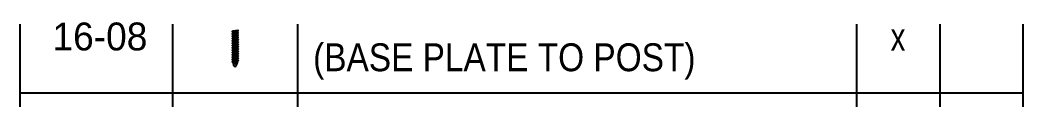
# Model space of a CAD drawing. Header units: inches. Extents: x -297 to 791, y -313 to 332.
# Drawn here: x -120.3 to -48, y 94.2 to 99.1 of the extents above; entities that cross this region are included whole.
import ezdxf
from ezdxf.enums import TextEntityAlignment as Align

# ---------------------------------------------------------------- set-up
doc = ezdxf.new("R2010")
doc.units = ezdxf.units.IN
doc.header["$LTSCALE"] = 0.5
doc.header["$MEASUREMENT"] = 0
doc.layers.add('NOTES', color=7, linetype='Continuous', lineweight=30)
doc.layers.add('PL', color=252, linetype='Continuous')
doc.styles.add('Schedule', font='GOTHIC.TTF', dxfattribs={"width": 0.9})

# ---------------------------------------------------------------- blocks, each defined once
blk = doc.blocks.new('16-08-BLOCK-1')
for p, q in [((10.993, 0), (10.993, -8.015)), ((19.993, 0), (19.993, -8.015)), ((60.27, 0), (60.27, -8.015)), ((66.27, 0), (66.27, -8.015))]:
    blk.add_line(p, q)
at = {"extrusion": (1, -4.28626e-16, 0)}
for p, q in [((15.661, -3.586), (15.661, -3.678)), ((15.341, -3.666), (15.341, -3.758)), ((15.341, -3.832), (15.341, -3.924)), ((15.341, -3.998), (15.341, -4.09)), ((15.341, -4.165), (15.341, -4.257)), ((15.341, -4.331), (15.341, -4.423)), ((15.661, -3.752), (15.661, -3.844)), ((15.661, -3.919), (15.661, -4.011)), ((15.661, -4.085), (15.661, -4.177)), ((15.661, -4.251), (15.661, -4.343)), ((15.341, -4.497), (15.341, -4.589)), ((15.341, -4.663), (15.341, -4.755)), ((15.341, -4.83), (15.341, -4.922)), ((15.341, -4.996), (15.341, -5.088)), ((15.661, -4.417), (15.661, -4.509)), ((15.661, -4.584), (15.661, -4.676)), ((15.661, -4.75), (15.661, -4.842)), ((15.661, -4.916), (15.661, -5.008)), ((15.341, -5.165), (15.341, -5.258)), ((15.341, -5.332), (15.341, -5.424)), ((15.341, -5.498), (15.341, -5.59)), ((15.341, -5.664), (15.341, -5.756)), ((15.661, -5.086), (15.661, -5.178)), ((15.661, -5.252), (15.661, -5.344)), ((15.661, -5.418), (15.661, -5.51)), ((15.661, -5.584), (15.661, -5.677)), ((15.661, -5.751), (15.661, -5.799)), ((15.342, -5.834), (15.282, -5.799)), ((15.282, -5.799), (15.282, -5.799))]:
    blk.add_line(p, q, dxfattribs=at)
blk.add_lwpolyline([(0, -8.015), (0, 0), (72.27, 0), (72.27, -8.015)])
for centre, start, end in [((15.803, -5.799), 183.52109, 229.16819), ((15.198, -5.799), 310.83181, 348.12201), ((15.198, -5.799), 351.7027, 0)]:
    blk.add_arc(centre, 0.463, start, end)
for points, weights, knots in [([(15.717, -3.542), (15.722, -3.545), (15.722, -3.547), (15.722, -3.561), (15.611, -3.575), (15.501, -3.589), (15.39, -3.603), (15.279, -3.617), (15.279, -3.63), (15.279, -3.633), (15.284, -3.636)], [0.957418334996, 0.973446195684, 1, 0.866025403784, 1, 0.866025403784, 1, 0.866025403784, 1, 0.973446195684, 0.957418334996], [0.13113111, 0.13113111, 0.13113111, 0.13333333, 0.13333333, 0.14444444, 0.14444444, 0.15555556, 0.15555556, 0.16666667, 0.16666667, 0.16886889, 0.16886889, 0.16886889]), ([(15.654, -3.59), (15.636, -3.601), (15.581, -3.61), (15.544, -3.617), (15.501, -3.624)], [0.946615074009, 0.902826841693, 1, 0.933012701892, 0.933012701892], [0.13638544, 0.13638544, 0.13638544, 0.14444444, 0.14444444, 0.15, 0.15, 0.15]), ([(15.717, -3.708), (15.722, -3.711), (15.722, -3.714), (15.722, -3.727), (15.611, -3.741), (15.501, -3.755), (15.39, -3.769), (15.279, -3.783), (15.279, -3.797), (15.279, -3.799), (15.284, -3.802)], [0.957418334996, 0.973446195685, 1, 0.866025403784, 1, 0.866025403784, 1, 0.866025403784, 1, 0.973446195684, 0.957418334996], [0.19779777, 0.19779777, 0.19779777, 0.2, 0.2, 0.21111111, 0.21111111, 0.22222222, 0.22222222, 0.23333333, 0.23333333, 0.23553556, 0.23553556, 0.23553556]), ([(15.717, -3.875), (15.722, -3.877), (15.722, -3.88), (15.722, -3.894), (15.611, -3.907), (15.501, -3.921), (15.39, -3.935), (15.279, -3.949), (15.279, -3.963), (15.279, -3.965), (15.284, -3.968)], [0.957418334996, 0.973446195685, 1, 0.866025403784, 1, 0.866025403784, 1, 0.866025403784, 1, 0.973446195684, 0.957418334996], [0.26446444, 0.26446444, 0.26446444, 0.26666667, 0.26666667, 0.27777778, 0.27777778, 0.28888889, 0.28888889, 0.3, 0.3, 0.30220223, 0.30220223, 0.30220223]), ([(15.717, -4.041), (15.722, -4.044), (15.722, -4.046), (15.722, -4.06), (15.611, -4.074), (15.501, -4.088), (15.39, -4.101), (15.279, -4.115), (15.279, -4.129), (15.279, -4.132), (15.284, -4.134)], [0.957418334999, 0.973446195687, 1, 0.866025403784, 1, 0.866025403784, 1, 0.866025403784, 1, 0.973446195684, 0.957418334996], [0.86446444, 0.86446444, 0.86446444, 0.86666667, 0.86666667, 0.87777778, 0.87777778, 0.88888889, 0.88888889, 0.9, 0.9, 0.90220223, 0.90220223, 0.90220223]), ([(15.717, -4.207), (15.722, -4.21), (15.722, -4.212), (15.722, -4.226), (15.611, -4.24), (15.501, -4.254), (15.39, -4.268), (15.279, -4.282), (15.279, -4.295), (15.279, -4.298), (15.284, -4.301)], [0.957418334996, 0.973446195684, 1, 0.866025403784, 1, 0.866025403784, 1, 0.866025403784, 1, 0.973446195684, 0.957418334996], [0.06446444, 0.06446444, 0.06446444, 0.06666667, 0.06666667, 0.07777778, 0.07777778, 0.08888889, 0.08888889, 0.1, 0.1, 0.10220223, 0.10220223, 0.10220223]), ([(15.501, -3.624), (15.458, -3.632), (15.421, -3.638), (15.341, -3.652), (15.341, -3.666)], [0.933012701892, 0.933012701892, 1, 0.866025403784, 1], [0.15, 0.15, 0.15, 0.15555556, 0.15555556, 0.16666667, 0.16666667, 0.16666667]), ([(15.501, -3.79), (15.458, -3.798), (15.421, -3.804), (15.341, -3.818), (15.341, -3.832)], [0.933012701892, 0.933012701892, 1, 0.866025403784, 1], [0.21666667, 0.21666667, 0.21666667, 0.22222222, 0.22222222, 0.23333333, 0.23333333, 0.23333333]), ([(15.501, -3.957), (15.458, -3.964), (15.421, -3.971), (15.341, -3.984), (15.341, -3.998)], [0.933012701892, 0.933012701892, 1, 0.866025403784, 1], [0.28333333, 0.28333333, 0.28333333, 0.28888889, 0.28888889, 0.3, 0.3, 0.3]), ([(15.501, -4.123), (15.458, -4.13), (15.421, -4.137), (15.341, -4.151), (15.341, -4.165)], [0.933012701892, 0.933012701892, 1, 0.866025403784, 1], [0.88333333, 0.88333333, 0.88333333, 0.88888889, 0.88888889, 0.9, 0.9, 0.9]), ([(15.501, -4.289), (15.458, -4.297), (15.421, -4.303), (15.341, -4.317), (15.341, -4.331)], [0.933012701892, 0.933012701892, 1, 0.866025403784, 1], [0.08333333, 0.08333333, 0.08333333, 0.08888889, 0.08888889, 0.1, 0.1, 0.1]), ([(15.501, -3.72), (15.458, -3.727), (15.421, -3.734), (15.365, -3.743), (15.347, -3.754)], [0.933012701892, 0.933012701892, 1, 0.902826841694, 0.946615074009], [0.21666667, 0.21666667, 0.21666667, 0.22222222, 0.22222222, 0.23028123, 0.23028123, 0.23028123]), ([(15.501, -3.886), (15.458, -3.893), (15.421, -3.9), (15.365, -3.909), (15.347, -3.92)], [0.933012701892, 0.933012701892, 1, 0.902826841694, 0.946615074009], [0.28333333, 0.28333333, 0.28333333, 0.28888889, 0.28888889, 0.29694789, 0.29694789, 0.29694789]), ([(15.501, -4.052), (15.458, -4.06), (15.421, -4.066), (15.365, -4.076), (15.347, -4.087)], [0.933012701892, 0.933012701892, 1, 0.902826841694, 0.946615074009], [0.88333333, 0.88333333, 0.88333333, 0.88888889, 0.88888889, 0.89694789, 0.89694789, 0.89694789]), ([(15.501, -4.218), (15.458, -4.226), (15.421, -4.232), (15.365, -4.242), (15.347, -4.253)], [0.933012701892, 0.933012701892, 1, 0.902826841694, 0.946615074009], [0.08333333, 0.08333333, 0.08333333, 0.08888889, 0.08888889, 0.09694789, 0.09694789, 0.09694789]), ([(15.661, -3.678), (15.661, -3.692), (15.581, -3.706), (15.544, -3.712), (15.501, -3.72)], [1, 0.866025403784, 1, 0.933012701892, 0.933012701892], [0.2, 0.2, 0.2, 0.21111111, 0.21111111, 0.21666667, 0.21666667, 0.21666667]), ([(15.654, -3.756), (15.636, -3.767), (15.581, -3.777), (15.544, -3.783), (15.501, -3.79)], [0.946615074009, 0.902826841693, 1, 0.933012701892, 0.933012701892], [0.20305211, 0.20305211, 0.20305211, 0.21111111, 0.21111111, 0.21666667, 0.21666667, 0.21666667]), ([(15.661, -3.844), (15.661, -3.858), (15.581, -3.872), (15.544, -3.879), (15.501, -3.886)], [1, 0.866025403784, 1, 0.933012701892, 0.933012701892], [0.26666667, 0.26666667, 0.26666667, 0.27777778, 0.27777778, 0.28333333, 0.28333333, 0.28333333]), ([(15.654, -3.922), (15.636, -3.933), (15.581, -3.943), (15.544, -3.949), (15.501, -3.957)], [0.946615074009, 0.902826841693, 1, 0.933012701892, 0.933012701892], [0.26971877, 0.26971877, 0.26971877, 0.27777778, 0.27777778, 0.28333333, 0.28333333, 0.28333333]), ([(15.661, -4.011), (15.661, -4.025), (15.581, -4.038), (15.544, -4.045), (15.501, -4.052)], [1, 0.866025403784, 1, 0.933012701892, 0.933012701892], [0.86666667, 0.86666667, 0.86666667, 0.87777778, 0.87777778, 0.88333333, 0.88333333, 0.88333333]), ([(15.654, -4.089), (15.636, -4.099), (15.581, -4.109), (15.544, -4.116), (15.501, -4.123)], [0.946615074009, 0.902826841693, 1, 0.933012701892, 0.933012701892], [0.86971877, 0.86971877, 0.86971877, 0.87777778, 0.87777778, 0.88333333, 0.88333333, 0.88333333]), ([(15.661, -4.177), (15.661, -4.191), (15.581, -4.205), (15.544, -4.211), (15.501, -4.218)], [1, 0.866025403784, 1, 0.933012701892, 0.933012701892], [0.06666667, 0.06666667, 0.06666667, 0.07777778, 0.07777778, 0.08333333, 0.08333333, 0.08333333]), ([(15.654, -4.255), (15.636, -4.266), (15.581, -4.275), (15.544, -4.282), (15.501, -4.289)], [0.946615074009, 0.902826841693, 1, 0.933012701892, 0.933012701892], [0.06971877, 0.06971877, 0.06971877, 0.07777778, 0.07777778, 0.08333333, 0.08333333, 0.08333333]), ([(15.717, -4.373), (15.722, -4.376), (15.722, -4.379), (15.722, -4.392), (15.611, -4.406), (15.501, -4.42), (15.39, -4.434), (15.279, -4.448), (15.279, -4.462), (15.279, -4.464), (15.284, -4.467)], [0.957418334996, 0.973446195684, 1, 0.866025403784, 1, 0.866025403784, 1, 0.866025403784, 1, 0.973446195684, 0.957418334996], [0.13113111, 0.13113111, 0.13113111, 0.13333333, 0.13333333, 0.14444444, 0.14444444, 0.15555556, 0.15555556, 0.16666667, 0.16666667, 0.16886889, 0.16886889, 0.16886889]), ([(15.717, -4.54), (15.722, -4.542), (15.722, -4.545), (15.722, -4.559), (15.611, -4.572), (15.501, -4.586), (15.39, -4.6), (15.279, -4.614), (15.279, -4.628), (15.279, -4.63), (15.284, -4.633)], [0.957418334996, 0.973446195685, 1, 0.866025403784, 1, 0.866025403784, 1, 0.866025403784, 1, 0.973446195684, 0.957418334996], [0.19779777, 0.19779777, 0.19779777, 0.2, 0.2, 0.21111111, 0.21111111, 0.22222222, 0.22222222, 0.23333333, 0.23333333, 0.23553556, 0.23553556, 0.23553556]), ([(15.717, -4.706), (15.722, -4.709), (15.722, -4.711), (15.722, -4.725), (15.611, -4.739), (15.501, -4.753), (15.39, -4.766), (15.279, -4.78), (15.279, -4.794), (15.279, -4.797), (15.284, -4.799)], [0.957418334996, 0.973446195685, 1, 0.866025403784, 1, 0.866025403784, 1, 0.866025403784, 1, 0.973446195684, 0.957418334996], [0.26446444, 0.26446444, 0.26446444, 0.26666667, 0.26666667, 0.27777778, 0.27777778, 0.28888889, 0.28888889, 0.3, 0.3, 0.30220223, 0.30220223, 0.30220223]), ([(15.717, -4.872), (15.722, -4.875), (15.722, -4.877), (15.722, -4.891), (15.611, -4.905), (15.501, -4.919), (15.39, -4.933), (15.279, -4.947), (15.279, -4.96), (15.279, -4.963), (15.284, -4.966)], [0.957418334999, 0.973446195687, 1, 0.866025403784, 1, 0.866025403784, 1, 0.866025403784, 1, 0.973446195684, 0.957418334996], [0.86446444, 0.86446444, 0.86446444, 0.86666667, 0.86666667, 0.87777778, 0.87777778, 0.88888889, 0.88888889, 0.9, 0.9, 0.90220223, 0.90220223, 0.90220223]), ([(15.717, -5.042), (15.722, -5.045), (15.722, -5.047), (15.722, -5.061), (15.611, -5.075), (15.501, -5.089), (15.39, -5.102), (15.279, -5.116), (15.279, -5.13), (15.279, -5.133), (15.284, -5.135)], [0.957418334996, 0.973446195684, 1, 0.866025403784, 1, 0.866025403784, 1, 0.866025403784, 1, 0.973446195684, 0.957418334996], [0.13113111, 0.13113111, 0.13113111, 0.13333333, 0.13333333, 0.14444444, 0.14444444, 0.15555556, 0.15555556, 0.16666667, 0.16666667, 0.16886889, 0.16886889, 0.16886889]), ([(15.501, -4.455), (15.458, -4.463), (15.421, -4.469), (15.341, -4.483), (15.341, -4.497)], [0.933012701892, 0.933012701892, 1, 0.866025403784, 1], [0.15, 0.15, 0.15, 0.15555556, 0.15555556, 0.16666667, 0.16666667, 0.16666667]), ([(15.501, -4.622), (15.458, -4.629), (15.421, -4.636), (15.341, -4.649), (15.341, -4.663)], [0.933012701892, 0.933012701892, 1, 0.866025403784, 1], [0.21666667, 0.21666667, 0.21666667, 0.22222222, 0.22222222, 0.23333333, 0.23333333, 0.23333333]), ([(15.501, -4.788), (15.458, -4.795), (15.421, -4.802), (15.341, -4.816), (15.341, -4.83)], [0.933012701892, 0.933012701892, 1, 0.866025403784, 1], [0.28333333, 0.28333333, 0.28333333, 0.28888889, 0.28888889, 0.3, 0.3, 0.3]), ([(15.501, -4.954), (15.458, -4.962), (15.421, -4.968), (15.341, -4.982), (15.341, -4.996)], [0.933012701892, 0.933012701892, 1, 0.866025403784, 1], [0.88333333, 0.88333333, 0.88333333, 0.88888889, 0.88888889, 0.9, 0.9, 0.9]), ([(15.501, -4.385), (15.458, -4.392), (15.421, -4.399), (15.365, -4.408), (15.347, -4.419)], [0.933012701892, 0.933012701892, 1, 0.902826841694, 0.946615074009], [0.15, 0.15, 0.15, 0.15555556, 0.15555556, 0.16361456, 0.16361456, 0.16361456]), ([(15.501, -4.551), (15.458, -4.558), (15.421, -4.565), (15.365, -4.574), (15.347, -4.585)], [0.933012701892, 0.933012701892, 1, 0.902826841694, 0.946615074009], [0.21666667, 0.21666667, 0.21666667, 0.22222222, 0.22222222, 0.23028123, 0.23028123, 0.23028123]), ([(15.501, -4.717), (15.458, -4.725), (15.421, -4.731), (15.365, -4.741), (15.347, -4.752)], [0.933012701892, 0.933012701892, 1, 0.902826841694, 0.946615074009], [0.28333333, 0.28333333, 0.28333333, 0.28888889, 0.28888889, 0.29694789, 0.29694789, 0.29694789]), ([(15.501, -4.883), (15.458, -4.891), (15.421, -4.897), (15.365, -4.907), (15.347, -4.918)], [0.933012701892, 0.933012701892, 1, 0.902826841694, 0.946615074009], [0.88333333, 0.88333333, 0.88333333, 0.88888889, 0.88888889, 0.89694789, 0.89694789, 0.89694789]), ([(15.501, -5.053), (15.458, -5.061), (15.421, -5.067), (15.365, -5.077), (15.347, -5.087)], [0.933012701892, 0.933012701892, 1, 0.902826841694, 0.946615074009], [0.15, 0.15, 0.15, 0.15555556, 0.15555556, 0.16361456, 0.16361456, 0.16361456]), ([(15.661, -4.343), (15.661, -4.357), (15.581, -4.371), (15.544, -4.377), (15.501, -4.385)], [1, 0.866025403784, 1, 0.933012701892, 0.933012701892], [0.13333333, 0.13333333, 0.13333333, 0.14444444, 0.14444444, 0.15, 0.15, 0.15]), ([(15.654, -4.421), (15.636, -4.432), (15.581, -4.442), (15.544, -4.448), (15.501, -4.455)], [0.946615074009, 0.902826841693, 1, 0.933012701892, 0.933012701892], [0.13638544, 0.13638544, 0.13638544, 0.14444444, 0.14444444, 0.15, 0.15, 0.15]), ([(15.661, -4.509), (15.661, -4.523), (15.581, -4.537), (15.544, -4.544), (15.501, -4.551)], [1, 0.866025403784, 1, 0.933012701892, 0.933012701892], [0.2, 0.2, 0.2, 0.21111111, 0.21111111, 0.21666667, 0.21666667, 0.21666667]), ([(15.654, -4.587), (15.636, -4.598), (15.581, -4.608), (15.544, -4.614), (15.501, -4.622)], [0.946615074009, 0.902826841693, 1, 0.933012701892, 0.933012701892], [0.20305211, 0.20305211, 0.20305211, 0.21111111, 0.21111111, 0.21666667, 0.21666667, 0.21666667]), ([(15.661, -4.676), (15.661, -4.69), (15.581, -4.703), (15.544, -4.71), (15.501, -4.717)], [1, 0.866025403784, 1, 0.933012701892, 0.933012701892], [0.26666667, 0.26666667, 0.26666667, 0.27777778, 0.27777778, 0.28333333, 0.28333333, 0.28333333]), ([(15.654, -4.754), (15.636, -4.764), (15.581, -4.774), (15.544, -4.781), (15.501, -4.788)], [0.946615074009, 0.902826841693, 1, 0.933012701892, 0.933012701892], [0.26971877, 0.26971877, 0.26971877, 0.27777778, 0.27777778, 0.28333333, 0.28333333, 0.28333333]), ([(15.661, -4.842), (15.661, -4.856), (15.581, -4.87), (15.544, -4.876), (15.501, -4.883)], [1, 0.866025403784, 1, 0.933012701892, 0.933012701892], [0.86666667, 0.86666667, 0.86666667, 0.87777778, 0.87777778, 0.88333333, 0.88333333, 0.88333333]), ([(15.654, -4.92), (15.636, -4.931), (15.581, -4.94), (15.544, -4.947), (15.501, -4.954)], [0.946615074009, 0.902826841693, 1, 0.933012701892, 0.933012701892], [0.86971877, 0.86971877, 0.86971877, 0.87777778, 0.87777778, 0.88333333, 0.88333333, 0.88333333]), ([(15.661, -5.012), (15.661, -5.025), (15.581, -5.039), (15.544, -5.046), (15.501, -5.053)], [1, 0.866025403784, 1, 0.933012701892, 0.933012701892], [0.13333333, 0.13333333, 0.13333333, 0.14444444, 0.14444444, 0.15, 0.15, 0.15]), ([(15.717, -5.208), (15.722, -5.211), (15.722, -5.213), (15.722, -5.227), (15.611, -5.241), (15.501, -5.255), (15.39, -5.269), (15.279, -5.282), (15.279, -5.296), (15.279, -5.299), (15.284, -5.301)], [0.957418334996, 0.973446195685, 1, 0.866025403784, 1, 0.866025403784, 1, 0.866025403784, 1, 0.973446195684, 0.957418334996], [0.19779777, 0.19779777, 0.19779777, 0.2, 0.2, 0.21111111, 0.21111111, 0.22222222, 0.22222222, 0.23333333, 0.23333333, 0.23553556, 0.23553556, 0.23553556]), ([(15.717, -5.374), (15.722, -5.377), (15.722, -5.379), (15.722, -5.393), (15.611, -5.407), (15.501, -5.421), (15.39, -5.435), (15.279, -5.449), (15.279, -5.463), (15.279, -5.465), (15.284, -5.468)], [0.957418334996, 0.973446195685, 1, 0.866025403784, 1, 0.866025403784, 1, 0.866025403784, 1, 0.973446195684, 0.957418334996], [0.26446444, 0.26446444, 0.26446444, 0.26666667, 0.26666667, 0.27777778, 0.27777778, 0.28888889, 0.28888889, 0.3, 0.3, 0.30220223, 0.30220223, 0.30220223]), ([(15.717, -5.541), (15.722, -5.543), (15.722, -5.546), (15.722, -5.56), (15.611, -5.573), (15.501, -5.587), (15.39, -5.601), (15.279, -5.615), (15.279, -5.629), (15.279, -5.631), (15.284, -5.634)], [0.957418334999, 0.973446195687, 1, 0.866025403784, 1, 0.866025403784, 1, 0.866025403784, 1, 0.973446195684, 0.957418334996], [0.86446444, 0.86446444, 0.86446444, 0.86666667, 0.86666667, 0.87777778, 0.87777778, 0.88888889, 0.88888889, 0.9, 0.9, 0.90220223, 0.90220223, 0.90220223]), ([(15.717, -5.707), (15.722, -5.71), (15.722, -5.712), (15.722, -5.726), (15.611, -5.74), (15.501, -5.754), (15.39, -5.767), (15.279, -5.781), (15.279, -5.795), (15.279, -5.797), (15.282, -5.799)], [0.957418334999, 0.973446195687, 1, 0.866025403784, 1, 0.866025403784, 1, 0.866025403784, 1, 0.979341712217, 0.965054256907], [0.93113111, 0.93113111, 0.93113111, 0.93333333, 0.93333333, 0.94444444, 0.94444444, 0.95555556, 0.95555556, 0.96666667, 0.96666667, 0.96837995, 0.96837995, 0.96837995]), ([(15.501, -5.124), (15.458, -5.131), (15.421, -5.138), (15.341, -5.152), (15.341, -5.165)], [0.933012701892, 0.933012701892, 1, 0.866025403784, 1], [0.15, 0.15, 0.15, 0.15555556, 0.15555556, 0.16666667, 0.16666667, 0.16666667]), ([(15.501, -5.29), (15.458, -5.298), (15.421, -5.304), (15.341, -5.318), (15.341, -5.332)], [0.933012701892, 0.933012701892, 1, 0.866025403784, 1], [0.21666667, 0.21666667, 0.21666667, 0.22222222, 0.22222222, 0.23333333, 0.23333333, 0.23333333]), ([(15.501, -5.456), (15.458, -5.464), (15.421, -5.47), (15.341, -5.484), (15.341, -5.498)], [0.933012701892, 0.933012701892, 1, 0.866025403784, 1], [0.28333333, 0.28333333, 0.28333333, 0.28888889, 0.28888889, 0.3, 0.3, 0.3]), ([(15.501, -5.623), (15.458, -5.63), (15.421, -5.636), (15.341, -5.65), (15.341, -5.664)], [0.933012701892, 0.933012701892, 1, 0.866025403784, 1], [0.88333333, 0.88333333, 0.88333333, 0.88888889, 0.88888889, 0.9, 0.9, 0.9]), ([(15.501, -5.219), (15.458, -5.227), (15.421, -5.233), (15.365, -5.243), (15.347, -5.254)], [0.933012701892, 0.933012701892, 1, 0.902826841694, 0.946615074009], [0.21666667, 0.21666667, 0.21666667, 0.22222222, 0.22222222, 0.23028123, 0.23028123, 0.23028123]), ([(15.501, -5.386), (15.458, -5.393), (15.421, -5.4), (15.365, -5.409), (15.347, -5.42)], [0.933012701892, 0.933012701892, 1, 0.902826841694, 0.946615074009], [0.28333333, 0.28333333, 0.28333333, 0.28888889, 0.28888889, 0.29694789, 0.29694789, 0.29694789]), ([(15.501, -5.552), (15.458, -5.559), (15.421, -5.566), (15.365, -5.575), (15.347, -5.586)], [0.933012701892, 0.933012701892, 1, 0.902826841694, 0.946615074009], [0.88333333, 0.88333333, 0.88333333, 0.88888889, 0.88888889, 0.89694789, 0.89694789, 0.89694789]), ([(15.501, -5.718), (15.458, -5.726), (15.421, -5.732), (15.365, -5.742), (15.347, -5.752)], [0.933012701892, 0.933012701892, 1, 0.902826841694, 0.946615074009], [0.95, 0.95, 0.95, 0.95555556, 0.95555556, 0.96361456, 0.96361456, 0.96361456]), ([(15.654, -5.09), (15.636, -5.1), (15.581, -5.11), (15.544, -5.116), (15.501, -5.124)], [0.946615074009, 0.902826841693, 1, 0.933012701892, 0.933012701892], [0.13638544, 0.13638544, 0.13638544, 0.14444444, 0.14444444, 0.15, 0.15, 0.15]), ([(15.661, -5.178), (15.661, -5.192), (15.581, -5.206), (15.544, -5.212), (15.501, -5.219)], [1, 0.866025403784, 1, 0.933012701892, 0.933012701892], [0.2, 0.2, 0.2, 0.21111111, 0.21111111, 0.21666667, 0.21666667, 0.21666667]), ([(15.654, -5.256), (15.636, -5.267), (15.581, -5.276), (15.544, -5.283), (15.501, -5.29)], [0.946615074009, 0.902826841693, 1, 0.933012701892, 0.933012701892], [0.20305211, 0.20305211, 0.20305211, 0.21111111, 0.21111111, 0.21666667, 0.21666667, 0.21666667]), ([(15.661, -5.344), (15.661, -5.358), (15.581, -5.372), (15.544, -5.378), (15.501, -5.386)], [1, 0.866025403784, 1, 0.933012701892, 0.933012701892], [0.26666667, 0.26666667, 0.26666667, 0.27777778, 0.27777778, 0.28333333, 0.28333333, 0.28333333]), ([(15.654, -5.422), (15.636, -5.433), (15.581, -5.443), (15.544, -5.449), (15.501, -5.456)], [0.946615074009, 0.902826841693, 1, 0.933012701892, 0.933012701892], [0.26971877, 0.26971877, 0.26971877, 0.27777778, 0.27777778, 0.28333333, 0.28333333, 0.28333333]), ([(15.661, -5.51), (15.661, -5.524), (15.581, -5.538), (15.544, -5.544), (15.501, -5.552)], [1, 0.866025403784, 1, 0.933012701892, 0.933012701892], [0.86666667, 0.86666667, 0.86666667, 0.87777778, 0.87777778, 0.88333333, 0.88333333, 0.88333333]), ([(15.654, -5.588), (15.636, -5.599), (15.581, -5.609), (15.544, -5.615), (15.501, -5.623)], [0.946615074009, 0.902826841693, 1, 0.933012701892, 0.933012701892], [0.86971877, 0.86971877, 0.86971877, 0.87777778, 0.87777778, 0.88333333, 0.88333333, 0.88333333]), ([(15.661, -5.677), (15.661, -5.69), (15.581, -5.704), (15.544, -5.711), (15.501, -5.718)], [1, 0.866025403784, 1, 0.933012701892, 0.933012701892], [0.93333333, 0.93333333, 0.93333333, 0.94444444, 0.94444444, 0.95, 0.95, 0.95]), ([(15.654, -5.755), (15.636, -5.765), (15.581, -5.775), (15.544, -5.781), (15.501, -5.789)], [0.946615074009, 0.902826841693, 1, 0.933012701892, 0.933012701892], [0.93638544, 0.93638544, 0.93638544, 0.94444444, 0.94444444, 0.95, 0.95, 0.95]), ([(15.44, -5.799), (15.43, -5.801), (15.421, -5.803), (15.341, -5.817), (15.341, -5.83), (15.341, -5.832), (15.342, -5.834)], [0.969712313046, 0.982595035367, 1, 0.866025403784, 1, 0.983424246532, 0.970950100544], [0.95411208, 0.95411208, 0.95411208, 0.95555556, 0.95555556, 0.96666667, 0.96666667, 0.96804137, 0.96804137, 0.96804137])]:
    blk.add_rational_spline(points, weights, degree=2, knots=knots)
for points, degree in [([(15.284, -3.625), (15.305, -3.613), (15.326, -3.6), (15.347, -3.588)], 3), ([(15.341, -3.669), (15.322, -3.658), (15.303, -3.647), (15.284, -3.636)], 3), ([(15.284, -3.792), (15.305, -3.779), (15.326, -3.767), (15.347, -3.754)], 3), ([(15.341, -3.835), (15.322, -3.824), (15.303, -3.813), (15.284, -3.802)], 3), ([(15.284, -3.958), (15.305, -3.945), (15.326, -3.933), (15.347, -3.92)], 3), ([(15.341, -4.002), (15.322, -3.99), (15.303, -3.979), (15.284, -3.968)], 3), ([(15.284, -4.124), (15.305, -4.112), (15.326, -4.099), (15.347, -4.087)], 3), ([(15.341, -4.168), (15.322, -4.157), (15.303, -4.145), (15.284, -4.134)], 3), ([(15.284, -4.29), (15.305, -4.278), (15.326, -4.265), (15.347, -4.253)], 3), ([(15.341, -4.334), (15.322, -4.323), (15.303, -4.312), (15.284, -4.301)], 3), ([(15.717, -3.719), (15.696, -3.731), (15.675, -3.744), (15.654, -3.756)], 3), ([(15.717, -3.885), (15.696, -3.897), (15.675, -3.91), (15.654, -3.922)], 3), ([(15.717, -4.051), (15.696, -4.064), (15.675, -4.076), (15.654, -4.089)], 3), ([(15.717, -4.217), (15.696, -4.23), (15.675, -4.242), (15.654, -4.255)], 3), ([(15.661, -3.675), (15.68, -3.686), (15.699, -3.697), (15.717, -3.708)], 3), ([(15.661, -3.841), (15.68, -3.852), (15.699, -3.863), (15.717, -3.875)], 3), ([(15.661, -4.007), (15.68, -4.019), (15.699, -4.03), (15.717, -4.041)], 3), ([(15.661, -4.173), (15.68, -4.185), (15.699, -4.196), (15.717, -4.207)], 3), ([(15.284, -4.457), (15.305, -4.444), (15.326, -4.432), (15.347, -4.419)], 3), ([(15.341, -4.5), (15.322, -4.489), (15.303, -4.478), (15.284, -4.467)], 3), ([(15.284, -4.623), (15.305, -4.61), (15.326, -4.598), (15.347, -4.585)], 3), ([(15.341, -4.667), (15.322, -4.655), (15.303, -4.644), (15.284, -4.633)], 3), ([(15.284, -4.789), (15.305, -4.777), (15.326, -4.764), (15.347, -4.752)], 3), ([(15.341, -4.833), (15.322, -4.822), (15.303, -4.81), (15.284, -4.799)], 3), ([(15.284, -4.955), (15.305, -4.943), (15.326, -4.93), (15.347, -4.918)], 3), ([(15.341, -4.999), (15.322, -4.988), (15.303, -4.977), (15.284, -4.966)], 3), ([(15.717, -4.384), (15.696, -4.396), (15.675, -4.409), (15.654, -4.421)], 3), ([(15.717, -4.55), (15.696, -4.562), (15.675, -4.575), (15.654, -4.587)], 3), ([(15.717, -4.716), (15.696, -4.729), (15.675, -4.741), (15.654, -4.754)], 3), ([(15.717, -4.882), (15.696, -4.895), (15.675, -4.907), (15.654, -4.92)], 3), ([(15.717, -5.052), (15.696, -5.064), (15.675, -5.077), (15.654, -5.09)], 3), ([(15.661, -4.34), (15.68, -4.351), (15.699, -4.362), (15.717, -4.373)], 3), ([(15.661, -4.506), (15.68, -4.517), (15.699, -4.528), (15.717, -4.54)], 3), ([(15.661, -4.672), (15.68, -4.684), (15.699, -4.695), (15.717, -4.706)], 3), ([(15.661, -4.838), (15.68, -4.85), (15.699, -4.861), (15.717, -4.872)], 3), ([(15.661, -5.008), (15.68, -5.019), (15.699, -5.031), (15.717, -5.042)], 3), ([(15.284, -5.125), (15.305, -5.113), (15.326, -5.1), (15.347, -5.087)], 3), ([(15.341, -5.169), (15.322, -5.158), (15.303, -5.146), (15.284, -5.135)], 3), ([(15.284, -5.291), (15.305, -5.279), (15.326, -5.266), (15.347, -5.254)], 3), ([(15.341, -5.335), (15.322, -5.324), (15.303, -5.313), (15.284, -5.301)], 3), ([(15.284, -5.457), (15.305, -5.445), (15.326, -5.433), (15.347, -5.42)], 3), ([(15.341, -5.501), (15.322, -5.49), (15.303, -5.479), (15.284, -5.468)], 3), ([(15.284, -5.624), (15.305, -5.611), (15.326, -5.599), (15.347, -5.586)], 3), ([(15.341, -5.668), (15.322, -5.656), (15.303, -5.645), (15.284, -5.634)], 3), ([(15.284, -5.79), (15.305, -5.778), (15.326, -5.765), (15.347, -5.752)], 3), ([(15.717, -5.218), (15.696, -5.231), (15.675, -5.243), (15.654, -5.256)], 3), ([(15.717, -5.385), (15.696, -5.397), (15.675, -5.409), (15.654, -5.422)], 3), ([(15.717, -5.551), (15.696, -5.563), (15.675, -5.576), (15.654, -5.588)], 3), ([(15.717, -5.717), (15.696, -5.729), (15.675, -5.742), (15.654, -5.755)], 3), ([(15.661, -5.174), (15.68, -5.186), (15.699, -5.197), (15.717, -5.208)], 3), ([(15.661, -5.341), (15.68, -5.352), (15.699, -5.363), (15.717, -5.374)], 3), ([(15.661, -5.507), (15.68, -5.518), (15.699, -5.529), (15.717, -5.541)], 3), ([(15.661, -5.673), (15.68, -5.684), (15.699, -5.696), (15.717, -5.707)], 3), ([(15.342, -5.834), (15.282, -5.799)], 1), ([(15.342, -5.834), (15.331, -5.828), (15.321, -5.822), (15.31, -5.816)], 3), ([(15.671, -5.883), (15.663, -5.887), (15.655, -5.892), (15.648, -5.897)], 3), ([(15.657, -5.86), (15.662, -5.863), (15.667, -5.867), (15.672, -5.87)], 3)]:
    blk.add_open_spline(points, degree=degree)
for points, knots in [([(15.672, -5.87), (15.678, -5.873), (15.679, -5.877), (15.661, -5.89), (15.617, -5.899), (15.513, -5.918), (15.455, -5.927), (15.404, -5.939), (15.393, -5.943), (15.386, -5.946)], [0.3220762, 0.3220762, 0.3220762, 0.3220762, 0.375625, 0.375625, 0.5005, 0.5005, 0.625375, 0.625375, 0.6726692, 0.6726692, 0.6726692, 0.6726692]), ([(15.386, -5.946), (15.391, -5.944), (15.398, -5.941), (15.414, -5.936), (15.424, -5.933), (15.444, -5.928), (15.455, -5.926), (15.477, -5.921), (15.489, -5.919), (15.501, -5.916)], [0, 0, 0, 0, 0.000523591, 0.000523591, 0.001047182, 0.001047182, 0.001570773, 0.001570773, 0.002094364, 0.002094364, 0.002094364, 0.002094364]), ([(15.501, -5.925), (15.489, -5.926), (15.477, -5.928), (15.455, -5.932), (15.444, -5.934), (15.424, -5.937), (15.415, -5.939), (15.399, -5.943), (15.392, -5.944), (15.386, -5.946)], [0.009867519, 0.009867519, 0.009867519, 0.009867519, 0.01038022, 0.01038022, 0.010892921, 0.010892921, 0.011405621, 0.011405621, 0.011918322, 0.011918322, 0.011918322, 0.011918322]), ([(15.501, -5.916), (15.511, -5.914), (15.521, -5.912), (15.541, -5.907), (15.551, -5.905), (15.57, -5.901), (15.579, -5.899), (15.596, -5.895), (15.604, -5.893), (15.625, -5.886), (15.637, -5.882), (15.648, -5.876), (15.651, -5.873), (15.655, -5.87), (15.656, -5.868), (15.656, -5.866)], [0.002094364, 0.002094364, 0.002094364, 0.002094364, 0.002542505, 0.002542505, 0.002990646, 0.002990646, 0.003438787, 0.003438787, 0.003886928, 0.003886928, 0.004783211, 0.004783211, 0.005231352, 0.005231352, 0.005594232, 0.005594232, 0.005594232, 0.005594232]), ([(15.648, -5.897), (15.646, -5.898), (15.643, -5.899), (15.636, -5.901), (15.632, -5.902), (15.621, -5.905), (15.615, -5.906), (15.601, -5.909), (15.593, -5.911), (15.576, -5.913), (15.568, -5.915), (15.54, -5.919), (15.52, -5.922), (15.501, -5.925)], [0.00693309, 0.00693309, 0.00693309, 0.00693309, 0.00728833, 0.00728833, 0.007718195, 0.007718195, 0.00814806, 0.00814806, 0.008577925, 0.008577925, 0.00900779, 0.00900779, 0.009867519, 0.009867519, 0.009867519, 0.009867519])]:
    blk.add_open_spline(points, degree=3, knots=knots)
blk.add_rational_spline([(15.501, -5.789), (15.469, -5.794), (15.44, -5.799)], [0.933012701892, 0.933012701892, 0.969712313046], degree=2)
at = {"layer": 'NOTES', "style": 'Schedule'}
blk.add_text('16-08', height=2, dxfattribs=at).set_placement((5.755, -3.979), align=Align.MIDDLE_CENTER)
at = {"layer": 'NOTES', "style": 'Schedule', "width": 0.8}
blk.add_attdef('QTY', text='', height=2, dxfattribs=at).set_placement((63.27, -4.007), align=Align.MIDDLE_CENTER)
at = {"layer": 'NOTES', "style": 'Schedule', "width": 0.9}
blk.add_attdef('DESC.', text='', height=2, dxfattribs=at).set_placement((21.12, -5.471), align=Align.MIDDLE_LEFT)
blk = doc.blocks.new('16-12-BLOCK-1')
for p, q in [((10.993, 0), (10.993, -8.015)), ((19.993, 0), (19.993, -8.015)), ((60.27, 0), (60.27, -8.015)), ((66.27, 0), (66.27, -8.015))]:
    blk.add_line(p, q)
blk.add_lwpolyline([(0, -8.015), (0, 0), (72.27, 0), (72.27, -8.015)])
at = {"layer": 'NOTES', "style": 'Schedule', "width": 0.8}
blk.add_attdef('QTY', text='', height=2, dxfattribs=at).set_placement((63.27, -4.007), align=Align.MIDDLE_CENTER)
at = {"layer": 'NOTES', "style": 'Schedule', "width": 0.9}
blk.add_attdef('DESC.', text='', height=2, dxfattribs=at).set_placement((25.762, -5.749), align=Align.MIDDLE_LEFT)

msp = doc.modelspace()

# ---------------------------------------------------------------- block references
at = {"layer": 'PL'}
msp.add_blockref('16-08-BLOCK-1', (-120.26994, 102.71972), dxfattribs=at).add_auto_attribs({'QTY': 'x', 'DESC.': '(BASE PLATE TO POST)'})
msp.add_blockref('16-12-BLOCK-1', (-120.26994, 94.70518), dxfattribs=at)

doc.saveas('drawing.dxf')
